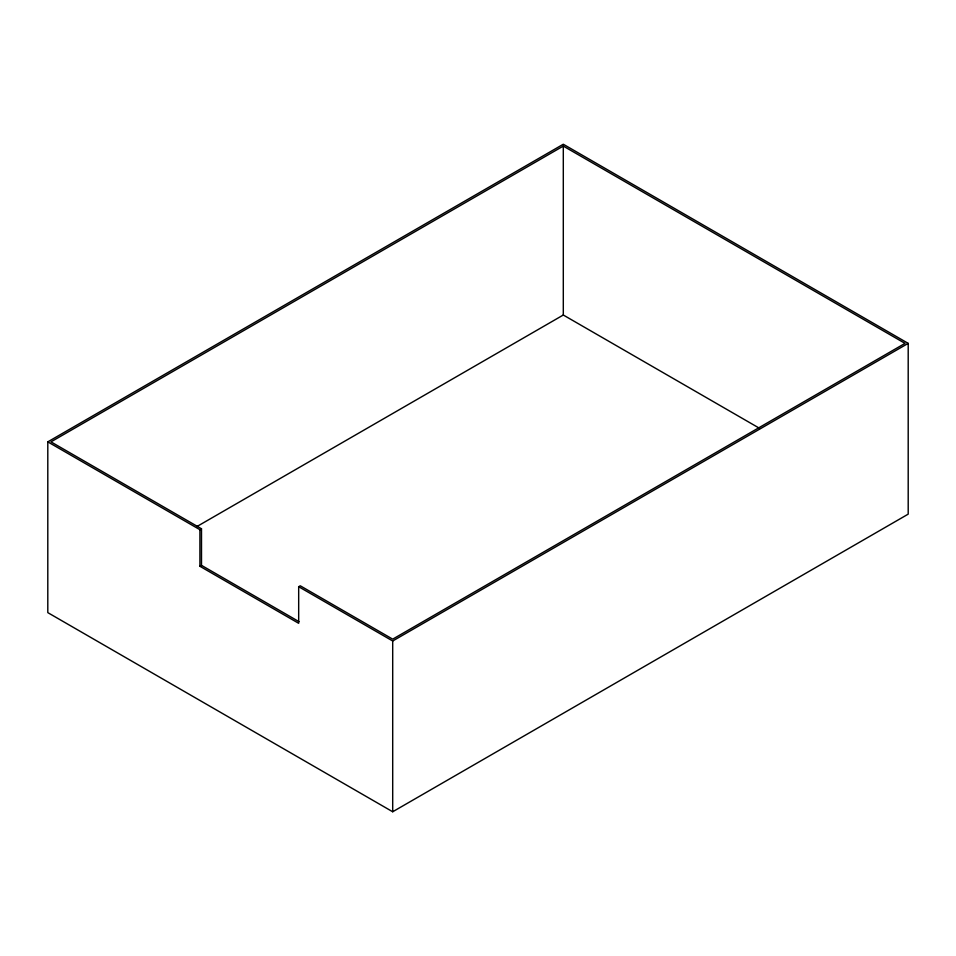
<?xml version="1.0" encoding="UTF-8"?>
<svg xmlns="http://www.w3.org/2000/svg" width="956" height="956" viewBox="0 0 956 956"><rect width="100%" height="100%" fill="white"/><g stroke="black" fill="none" stroke-linecap="round" stroke-linejoin="round"><path stroke-width="1.43" d="M47.8 441.863L563.299 144.237L908.2 343.371L908.2 514.137L392.701 811.764L47.8 612.629L47.8 441.863L199.912 529.684L201.501 528.776L201.501 565.366L298.989 621.651M199.912 529.684L199.912 566.275L298.678 623.3L298.678 586.709L300.268 585.801L392.701 639.158L905.033 343.371L563.299 146.077L50.967 441.863L201.501 528.776M196.793 526.613L563.299 315.014L759.853 428.491M199.912 566.275L201.501 565.366M298.678 586.709L392.701 640.986L908.2 343.371M563.299 146.077L563.299 315.014M392.701 640.986L392.701 811.764"/></g></svg>
